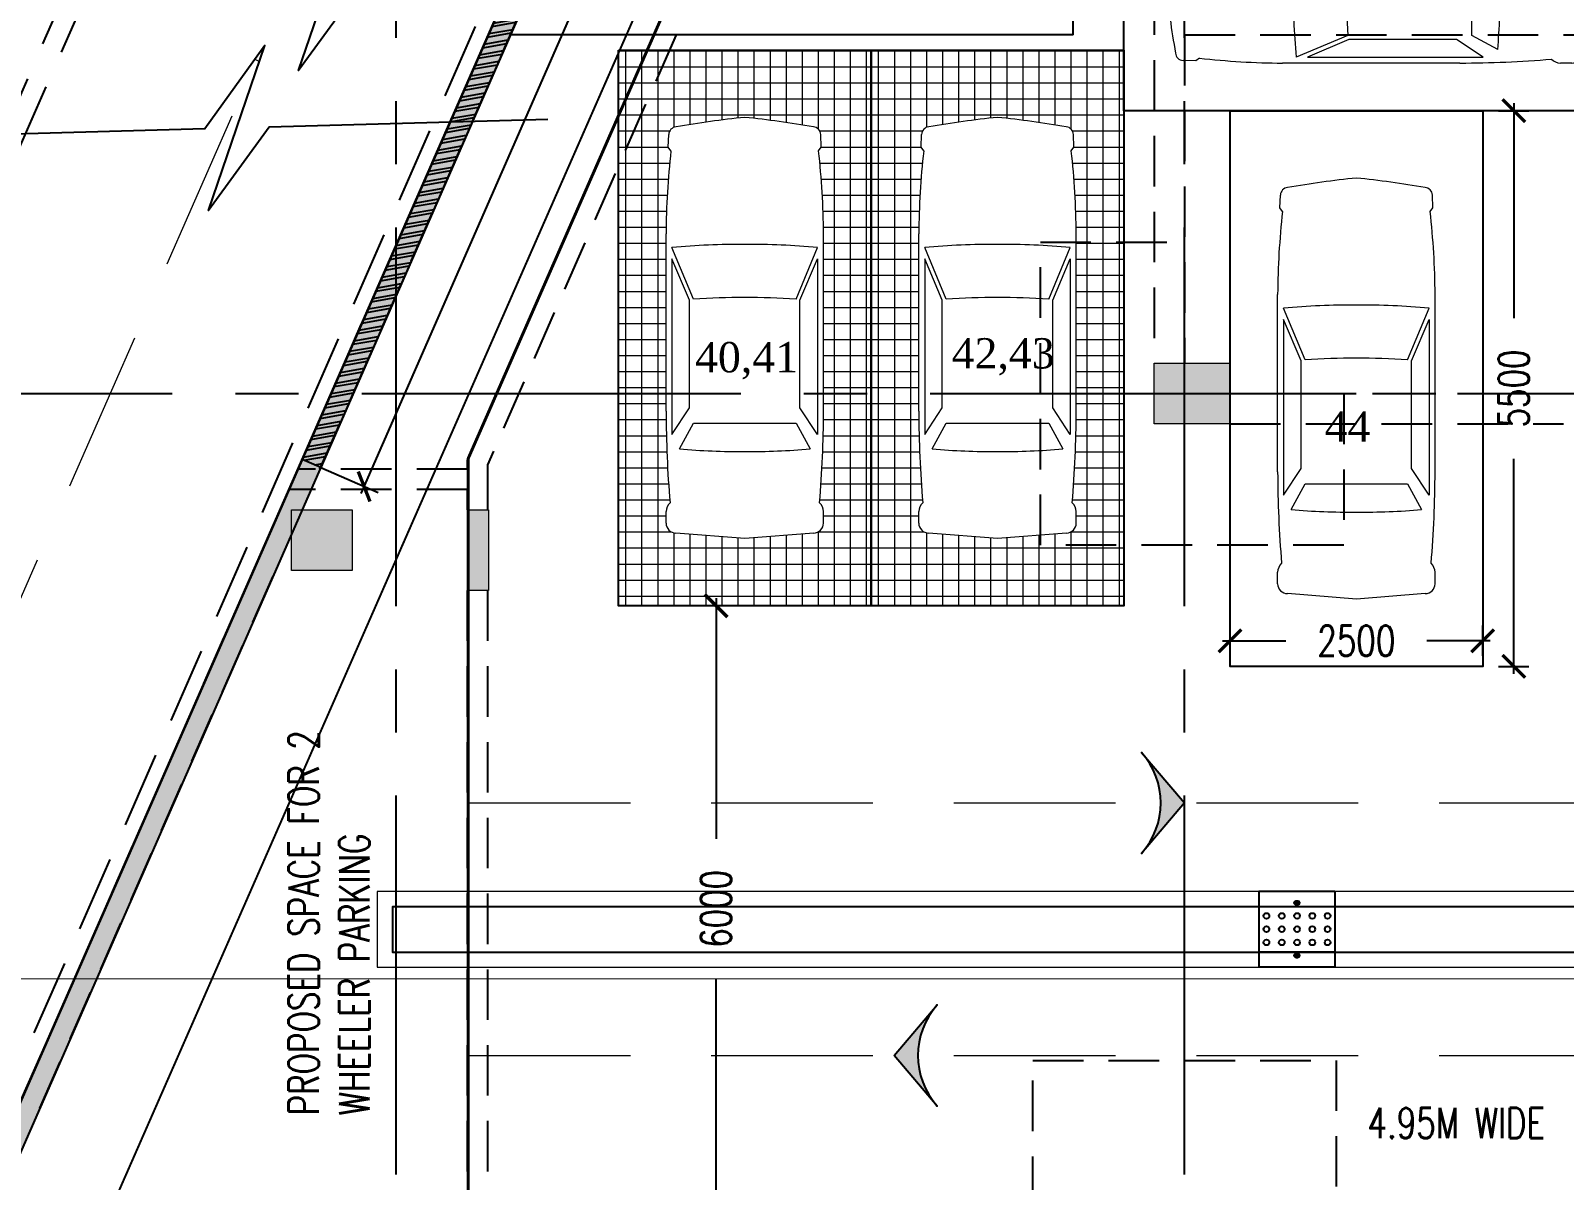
# Model space of a CAD drawing. Header units: millimetres. Extents: x -2076597 to 16308595, y -4402071 to 17875273.
# Drawn here: x -2061662 to -2046491, y -4033770 to -4022390 of the extents above; entities that cross this region are included whole.
import ezdxf
from ezdxf.lldxf.tags import DXFTag

# ---------------------------------------------------------------- set-up
doc = ezdxf.new("R2010")
doc.units = ezdxf.units.MM
for name, pattern in [('CENTER2', [1.125, 0.75, -0.125, 0.125, -0.125]), ('DASHDOT', [1, 0.5, -0.25, 0, -0.25]), ('DASHED2', [0.375, 0.25, -0.125]), ('Demolished', [4.799999999999998, 3.199999999999999, -1.599999999999999])]:
    doc.linetypes.add(name, pattern=pattern)
for name, color, linetype, lineweight in [('A- LIGHT LINE', 8, 'Continuous', 9), ('A- REF LINES', 5, 'Continuous', 9), ('A-BOUNDARY LINES', 4, 'Continuous', 25), ('A-COL HATCH', 252, 'Continuous', 9), ('A-DETL-DEMO', 6, 'Demolished', 9), ('A-DETL-GENF', 92, 'Continuous', 9), ('A-ELEV FINEWALL', 6, 'Continuous', 9), ('A-FOR AREAS', 21, 'Continuous', 25), ('G-IMPT', 8, 'Continuous', 9), ('S-COL HATCH', 251, 'Continuous', 9), ('S-COLS', 7, 'Continuous', 9), ('TA 01 COMMENTS', 250, 'Continuous', 9)]:
    doc.layers.add(name, color=color, linetype=linetype, lineweight=lineweight)
for name, color, linetype in [('A- RETAINING WALL HATCH', 252, 'Continuous'), ('A- STAIRSCASE', 1, 'Continuous'), ('A-CAR', 251, 'Continuous'), ('A-CAR NOS', 8, 'Continuous'), ('A-DIMS', 4, 'Continuous'), ('A-HIDDEN', 8, 'DASHED2'), ('A-PARAPET WALL', 4, 'Continuous'), ('a-ref', 5, 'Continuous'), ('A-RETAINING WALL', 7, 'Continuous'), ('A-SETBACK', 3, 'Continuous'), ('A-SLAB SINING', 252, 'Continuous'), ('A-TXTROOM', 3, 'Continuous'), ('A-WALL', 2, 'Continuous'), ('PL-DRAIN', 201, 'Continuous'), ('PL-SWD', 134, 'Continuous'), ('S-BEAM', 4, 'DASHED2'), ('S-GRID', 252, 'CENTER2'), ('TABULAR', 7, 'Continuous')]:
    doc.layers.add(name, color=color, linetype=linetype)
doc.styles.add('ROMANS', font='romans.shx', dxfattribs={"width": 0.75})
doc.styles.add('TNR 300', font='times.ttf', dxfattribs={"height": 600})
tags = doc.linetypes.add('DASHEDX2', pattern=[1.5, 1, -0.5]).pattern_tags.tags
tags[6:7] = [DXFTag(74, 4), DXFTag(75, 0), DXFTag(340, '0'), DXFTag(46, 1.0), DXFTag(50, 0.0), DXFTag(44, 0.0), DXFTag(45, 0.0)]
tags[4:5] = [DXFTag(74, 4), DXFTag(75, 0), DXFTag(340, '0'), DXFTag(46, 1.0), DXFTag(50, 0.0), DXFTag(44, 0.0), DXFTag(45, 0.0)]
tags = doc.linetypes.add('Sheet-A1-BLOCK-12$0$DASHDOT2', pattern=[0.5, 0.25, -0.125, 0, -0.125]).pattern_tags.tags
tags[10:11] = [DXFTag(74, 4), DXFTag(75, 0), DXFTag(340, '0'), DXFTag(46, 1.0), DXFTag(50, 0.0), DXFTag(44, 0.0), DXFTag(45, 0.0)]
tags[8:9] = [DXFTag(74, 4), DXFTag(75, 0), DXFTag(340, '0'), DXFTag(46, 1.0), DXFTag(50, 0.0), DXFTag(44, 0.0), DXFTag(45, 0.0)]
tags[6:7] = [DXFTag(74, 4), DXFTag(75, 0), DXFTag(340, '0'), DXFTag(46, 1.0), DXFTag(50, 0.0), DXFTag(44, 0.0), DXFTag(45, 0.0)]
tags[4:5] = [DXFTag(74, 4), DXFTag(75, 0), DXFTag(340, '0'), DXFTag(46, 1.0), DXFTag(50, 0.0), DXFTag(44, 0.0), DXFTag(45, 0.0)]
doc.dimstyles.new('DIMM-100', dxfattribs={"dimscale": 150, "dimtxt": 2, "dimasz": 1.5, "dimexe": 1, "dimexo": 0, "dimgap": 2, "dimtad": 0, "dimtoh": 1, "dimdec": 0, "dimzin": 0, "dimdsep": 46, "dimtxsty": 'ROMANS', "dimblk": 'ARCHTICK', "dimcen": 1.5, "dimdle": 0.5, "dimclrd": 8, "dimclre": 8, "dimclrt": 256, "dimazin": 0, "dimtfac": 1, "dimtdec": 0, "dimtix": 1, "dimtofl": 0, "dimtmove": 2, "dimatfit": 3, "dimldrblk": 'DOT', "dimfxl": 0, "dimtolj": 1, "dimtzin": 0, "dimarcsym": 0})

# ---------------------------------------------------------------- blocks, each defined once
blk = doc.blocks.new('CAR_0001 - CAR_dwg_AV-LSP01-273113--1_ BASEMENT')
at = {"layer": 'G-IMPT'}
for p, q in [((-2319.284312709133, 915.0835544149447), (-2182.294227846898, 915.0835544149447)), ((-989.9370428863476, 915.0835544149447), (1117.375780389484, 915.0835544149447)), ((340.485864181188, 588.9997664747061), (955.2034007859185, 845.0002597468555)), ((340.485864181188, -627.7205154608235), (955.2034007859185, -883.7210087329731)), ((-2319.284312709133, -953.8043034010623), (-2182.294227846898, -953.8043034010623)), ((-989.9370428863476, -953.8043034010623), (1117.375780389484, -953.8043034010623))]:
    blk.add_line(p, q, dxfattribs=at)
at = {"layer": 'G-IMPT', "flags": 128}
for points in [[(-2436.08980382263, -836.9988122875511), (-2500, -19.36037449305877), (-2436.08980382263, 798.2780633014336)], [(-1437.742970460837, 755.7738574418181), (-1131.314319007841, 588.9997664747061), (-1131.314319007841, -19.36037449305877), (-1131.314319007841, -627.7205154608235), (-1437.742970460837, -794.4946064279357)], [(2102.994504460381, 856.7194261038968), (2146.676368048502, 888.5674644889368), (2297.31747016235, 882.5699555913742)], [(2102.994504460381, -895.4401750900142), (2146.676368048502, -927.2882134750544), (2297.31747016235, -921.2907045774921)]]:
    blk.add_lwpolyline(points, dxfattribs=at)
for points in [[(331.0659115675663, 635.721962920099), (819.6667911846889, 845.0002597468555), (-1266.485836406209, 845.0002597468555), (-949.2923699348323, 635.721962920099)], [(331.0659115675663, -674.4427119062167), (819.6667911846889, -883.7210087329731), (-1266.485836406209, -883.7210087329731), (-949.2923699348323, -674.4427119062167)]]:
    blk.add_lwpolyline(points, close=True, dxfattribs=at)
at = {"layer": 'G-IMPT'}
for centre, radius, start, end in [((-2319.284312709125, 798.2780633014407), 116.8054911135038, 90.00000000000344, 180.0000000000037), ((-2189.88786352784, 753.104665379971), 162.1567876959187, 45.32426780027072, 87.31591592005299), ((-958.4445972311439, -12475.21201406361), 13390.3326017448, 90.1347528802832, 94.78693670908264), ((1062.512184162296, -8362.874049643056), 9278.119815829532, 83.56109698470486, 89.66119527506454), ((7798.235490749084, -7.679825381735668), 9267.478603252908, 175.2746260707453, 180.0722145010861), ((-8158.450836176025, 23.22488701966301), 9150.628848014509, 359.7333555319367, 5.152408784260542), ((2294.315674829446, 789.1737897840547), 93.44439289079384, 4.513616903772791, 88.1591212416412), ((-8484.230055599506, -1118.634626612095), 11039.09931994941, 5.714989400591211, 9.99073826165157), ((-6963.374666575693, 55.61003916283764), 7323.310948877563, 359.4134397197058, 4.176808201109131), ((7798.235490749084, -31.04092360438187), 9267.478603252908, 179.9277854989135, 184.7253739292542), ((-6963.374666575693, -94.3307881489552), 7323.310948877563, 355.8231917988905, 0.5865602802938162), ((-8158.450836176025, -61.94563600578056), 9150.628848014509, 354.8475912157391, 0.2666444680629513), ((-8484.230055599506, 1079.913877625977), 11039.09931994941, 350.0092617383482, 354.2850105994083), ((-2319.284312709125, -836.9988122875584), 116.8054911135042, 179.9999999999963, 269.9999999999961), ((-2189.88786352784, -791.8254143660886), 162.1567876959187, 272.6840840799466, 314.6757321997289), ((-958.4445972311439, 12436.4912650775), 13390.3326017448, 265.2130632909171, 269.8652471197164), ((1062.512184162296, 8324.153300656939), 9278.119815829532, 270.3388047249351, 276.4389030152948), ((2294.315674829446, -827.8945387701724), 93.4443928907934, 271.8408787583584, 355.4863830962269)]:
    blk.add_arc(centre, radius, start, end, dxfattribs=at)
blk = doc.blocks.new('5.5X2.5 CAR')
at = {"layer": 'A-CAR'}
blk.add_line((563484.8838391968, -1042391.204109204), (563484.8838391968, -1037391.204109204), dxfattribs=at)
blk.add_lwpolyline([(560984.8838391958, -1042641.204109205), (563484.8838391957, -1042641.204109205), (563484.8838391968, -1037141.204109204), (560984.8838391965, -1037141.204109204)], close=True, dxfattribs=at)
at = {"layer": 'A-CAR', "extrusion": (0, 0, -1), "xscale": 0.8333333333333715, "yscale": 0.8333333333333715, "zscale": -0.8333333333333715, "rotation": 270}
blk.add_blockref('CAR_0001 - CAR_dwg_AV-LSP01-273113--1_ BASEMENT', (-562218.7501937858, -1039891.006558103), dxfattribs=at)
blk = doc.blocks.new('Family - ___-240295-0_ ground floor')
at = {"layer": 'A-SETBACK', "linetype": 'DASHDOT', "lineweight": -2, "ltscale": 2000, "const_width": 25}
blk.add_lwpolyline([(76479.83439626312, 233662.6982867941), (47865.55767177325, 236124.157571312), (29165.90349804331, 193452.3024638332), (70914.59060184611, 193452.3024638332)], close=True, dxfattribs=at)
blk = doc.blocks.new('_ArchTick')
at = {"color": 0, "linetype": 'ByBlock', "const_width": 0.15}
blk.add_lwpolyline([(-0.5, -0.5), (0.5, 0.5)], dxfattribs=at)
blk = doc.blocks.new('*D330')
at = {"layer": 'A-DIMS', "color": 8, "linetype": 'Continuous', "lineweight": -2, "transparency": 16777216}
for p, q in [((-2049797.861387588, -4028579.281205758), (-2049797.861387588, -4028279.281205758)), ((-2047297.861387588, -4028579.281205758), (-2047297.861387588, -4028279.281205758))]:
    blk.add_line(p, q, dxfattribs=at)
at = {"layer": 'A-DIMS', "color": 8, "lineweight": -2, "transparency": 16777216}
for p, q in [((-2049872.861387588, -4028429.281205758), (-2049244.289959017, -4028429.281205758)), ((-2047222.861387588, -4028429.281205758), (-2047851.432816159, -4028429.281205758))]:
    blk.add_line(p, q, dxfattribs=at)
at = {"layer": 'Defpoints', "color": 0, "transparency": 16777216}
for p in [(-2049797.861387588, -4028429.281205758), (-2049797.861387588, -4028682.099391486), (-2047297.861387588, -4028682.099391486)]:
    blk.add_point(p, dxfattribs=at)
at = {"layer": 'A-DIMS', "color": 8, "lineweight": -2, "transparency": 16777216, "xscale": 225, "yscale": 225, "zscale": 225, "rotation": 180}
blk.add_blockref('_ArchTick', (-2049797.861387588, -4028429.281205758), dxfattribs=at)
at = {"layer": 'A-DIMS', "color": 8, "lineweight": -2, "transparency": 16777216, "xscale": 225, "yscale": 225, "zscale": 225}
blk.add_blockref('_ArchTick', (-2047297.861387588, -4028429.281205758), dxfattribs=at)
at = {"layer": 'A-DIMS', "transparency": 16777216, "insert": (-2048547.861387588, -4028429.281205758), "char_height": 300, "attachment_point": 5, "style": 'ROMANS'}
blk.add_mtext('\\A1;2500', dxfattribs=at)
blk = doc.blocks.new('_Dot')
at = {"color": 0, "linetype": 'ByBlock', "lineweight": -2}
blk.add_line((-0.5, 0), (-1, 0), dxfattribs=at)
at = {"color": 0, "linetype": 'ByBlock', "const_width": 0.5}
blk.add_lwpolyline([(-0.25, 0, 1), (0.25, 0, 1)], format="xyb", close=True, dxfattribs=at)
blk = doc.blocks.new('*D331')
at = {"layer": 'A-DIMS', "color": 8, "lineweight": -2, "transparency": 16777216}
for p, q in [((-2046990.164892441, -4023107.099391485), (-2046990.164892441, -4025235.670820059)), ((-2046990.164892441, -4028757.09939149), (-2046990.164892441, -4026628.527962916))]:
    blk.add_line(p, q, dxfattribs=at)
at = {"layer": 'A-DIMS', "color": 8, "linetype": 'Continuous', "lineweight": -2, "transparency": 16777216}
for p, q in [((-2047140.164892441, -4023182.099391485), (-2046840.164892441, -4023182.099391485)), ((-2047140.164892441, -4028682.09939149), (-2046840.164892441, -4028682.09939149))]:
    blk.add_line(p, q, dxfattribs=at)
at = {"layer": 'Defpoints', "color": 0, "transparency": 16777216}
for p in [(-2047297.861387589, -4023182.099391485), (-2046990.164892441, -4023182.099391485), (-2047447.861387588, -4028682.09939149)]:
    blk.add_point(p, dxfattribs=at)
at = {"layer": 'A-DIMS', "color": 8, "lineweight": -2, "transparency": 16777216, "xscale": 225, "yscale": 225, "zscale": 225}
for p, rotation in [((-2046990.164892441, -4023182.099391485), 90), ((-2046990.164892441, -4028682.09939149), 270)]:
    blk.add_blockref('_ArchTick', p, dxfattribs=dict(at, rotation=rotation))
at = {"layer": 'A-DIMS', "transparency": 16777216, "insert": (-2046990.16489244, -4025932.099391488), "char_height": 300, "attachment_point": 5, "rotation": 90, "style": 'ROMANS'}
blk.add_mtext('\\A1;5500', dxfattribs=at)
blk = doc.blocks.new('arrow')
at = {"layer": 'A-DETL-GENF'}
h = blk.add_hatch(dxfattribs=at)
h.set_pattern_fill('ANGLE', color=252)
h.set_pattern_definition([(0, (0, 0), (0, 6.985), [5.08, -1.905]), (90, (0, 0), (-6.985, 4e-16), [5.08, -1.905])])
edge = h.paths.add_edge_path()
edge.add_arc((554170.0854300878, -996163.893556682), 1499.999999933728, 269.99999999943077, 311.8103148985677, ccw=False)
edge.add_line((554170.0854300729, -997663.8935566156), (554170.0854300745, -998133.9572267468))
edge.add_line((554170.0854300745, -998133.9572267468), (555170.085430098, -997281.9275453341))
edge = h.paths.add_edge_path()
edge.add_arc((554170.0854300571, -996163.8935566836), 1499.999999932013, 228.1896851015746, 270.00000000060476, ccw=False)
edge.add_line((553170.0854300507, -997281.9275453369), (554170.0854300745, -998133.9572267468))
edge.add_line((554170.0854300745, -998133.9572267468), (554170.0854300729, -997663.8935566156))
at = {"layer": 'A-FOR AREAS'}
blk.add_lwpolyline([(554170.0854300745, -998133.9572267468), (553170.0854300745, -997281.9275453669, 0.3819660112500812), (555170.0854300745, -997281.927545364)], format="xyb", close=True, dxfattribs=at)
blk = doc.blocks.new('CAR_0001 - CAR_0001-530957--1_ BASEMENT')
at = {"layer": 'A-CAR'}
blk.add_line((1250, -4.656613e-10), (1250, -5000.000000000698), dxfattribs=at)
blk.add_lwpolyline([(-1250.000000000931, -4.656613e-10), (1249.999999999068, -4.656613e-10), (1250, -5000.000000000698), (-1250, -5000.000000000698)], close=True, dxfattribs=at)
at = {"layer": 'A-CAR', "xscale": 0.8333333333333715, "yscale": 0.8333333333333715, "zscale": 0.8333333333333715, "rotation": 90}
blk.add_blockref('CAR_0001 - CAR_dwg_AV-LSP01-273113--1_ BASEMENT', (-16.13364541088231, -2500.197551102378), dxfattribs=at)
blk = doc.blocks.new('*D339')
at = {"layer": 'A-DIMS', "color": 8, "lineweight": -2, "transparency": 16777216}
for p, q in [((-2054732.348114615, -4028081.896074614), (-2055032.348114615, -4028081.896074614)), ((-2054882.348114615, -4028006.896074614), (-2054882.348114615, -4030390.926304474)), ((-2054882.348114615, -4034157.099391475), (-2054882.348114615, -4031773.069161616)), ((-2054732.348114615, -4034082.099391475), (-2055032.348114615, -4034082.099391475))]:
    blk.add_line(p, q, dxfattribs=at)
at = {"layer": 'Defpoints', "color": 0, "transparency": 16777216}
for p in [(-2054597.861387591, -4028081.896074614), (-2054882.348114615, -4034082.099391475), (-2054597.861387591, -4034082.099391475)]:
    blk.add_point(p, dxfattribs=at)
at = {"layer": 'A-DIMS', "color": 8, "lineweight": -2, "transparency": 16777216, "xscale": 225, "yscale": 225, "zscale": 225}
for p, rotation in [((-2054882.348114615, -4028081.896074614), 90), ((-2054882.348114615, -4034082.099391475), 270)]:
    blk.add_blockref('_ArchTick', p, dxfattribs=dict(at, rotation=rotation))
at = {"layer": 'A-DIMS', "transparency": 16777216, "insert": (-2054882.348114614, -4031081.997733045), "char_height": 300, "attachment_point": 5, "rotation": 90, "style": 'ROMANS'}
blk.add_mtext('\\A1;6000', dxfattribs=at)
blk = doc.blocks.new('*D341')
at = {"layer": 'A-DIMS', "color": 8, "lineweight": -2, "transparency": 16777216}
for p, q in [((-2053035.439612174, -4014743.538354015), (-2055398.518220099, -4020135.988237211)), ((-2053494.563579073, -4014624.226438559), (-2052928.155266207, -4014872.437807506)), ((-2058393.757984283, -4026971.004331199), (-2056030.679376359, -4021578.554448002)), ((-2058792.676126776, -4026714.305157572), (-2058226.26781391, -4026962.516526518))]:
    blk.add_line(p, q, dxfattribs=at)
at = {"layer": 'Defpoints', "color": 0, "transparency": 16777216}
for p in [(-2053494.563579073, -4014624.226438559), (-2053065.542524377, -4014812.231983101), (-2058792.676126776, -4026714.305157572)]:
    blk.add_point(p, dxfattribs=at)
at = {"layer": 'A-DIMS', "color": 8, "lineweight": -2, "transparency": 16777216, "xscale": 225, "yscale": 225, "zscale": 225}
for p, rotation in [((-2053065.542524377, -4014812.231983101), 66.33601294107102), ((-2058363.65507208, -4026902.310702113), 246.336012941071)]:
    blk.add_blockref('_ArchTick', p, dxfattribs=dict(at, rotation=rotation))
at = {"layer": 'A-DIMS', "transparency": 16777216, "insert": (-2055714.598798229, -4020857.271342606), "char_height": 300, "attachment_point": 5, "rotation": 66.33601294107102, "style": 'ROMANS'}
blk.add_mtext('\\A1;13200', dxfattribs=at)
blk = doc.blocks.new('BASEMENT COLUMNS')
at = {"layer": 'A-COL HATCH'}
blk.add_hatch(color=256, dxfattribs=at).paths.add_polyline_path([(-3702188.719063909, -18283214.02348894), (-3702788.719063909, -18283214.02348894), (-3702788.719063909, -18282614.02348894), (-3702188.719063909, -18282614.02348894)])
at = {"layer": 'S-COL HATCH'}
for points in [[(-3693503.5, -18281764.22680581), (-3694253.5, -18281764.22680581), (-3694253.5, -18281164.22680581), (-3693503.5, -18281164.22680581)], [(-3702188.719063909, -18283214.02348894), (-3702788.719063909, -18283214.02348894), (-3702788.719063909, -18282614.02348894), (-3702188.719063909, -18282614.02348894)], [(-3700838.71906391, -18283414.02348894), (-3701038.71906391, -18283414.02348894), (-3701038.71906391, -18282614.02348894), (-3700838.71906391, -18282614.02348894)]]:
    blk.add_hatch(color=256, dxfattribs=at).paths.add_polyline_path(points)
at = {"layer": 'S-COLS'}
for points in [[(-3693503.5, -18281764.22680581), (-3694253.5, -18281764.22680581), (-3694253.5, -18281164.22680581), (-3693503.5, -18281164.22680581)], [(-3702188.719063909, -18283214.02348894), (-3702788.719063909, -18283214.02348894), (-3702788.719063909, -18282614.02348894), (-3702188.719063909, -18282614.02348894)], [(-3702188.719063909, -18283214.02348894), (-3702788.719063909, -18283214.02348894), (-3702788.719063909, -18282614.02348894), (-3702188.719063909, -18282614.02348894)], [(-3700838.71906391, -18283414.02348894), (-3701038.71906391, -18283414.02348894), (-3701038.71906391, -18282614.02348894), (-3700838.71906391, -18282614.02348894)]]:
    blk.add_lwpolyline(points, close=True, dxfattribs=at)
at = {"layer": 'S-GRID', "ltscale": 5000}
for p, q in [((-3701753.71906391, -18306068.84583524), (-3701753.71906391, -18245235.47028401)), ((-3693953.5, -18306068.84583524), (-3693953.5, -18245240.31340923)), ((-3718968.223327938, -18281464.22680581), (-3653688.985676717, -18281464.22680581))]:
    blk.add_line(p, q, dxfattribs=at)
blk = doc.blocks.new('SEC LINES')
at = {"layer": 'A-ELEV FINEWALL', "color": 7, "linetype": 'Sheet-A1-BLOCK-12$0$DASHDOT2', "ltscale": 4000, "const_width": 10}
blk.add_lwpolyline([(-3817612.91733184, -18368004.74230636), (-3871756.568965665, -18368004.74230636)], dxfattribs=at)
blk = doc.blocks.new('RRRRR')
at = {"layer": 'PL-DRAIN', "color": 20, "ltscale": 0.2}
for p, q in [((-0.8160317260653756, 0.764259322594242), (-1.101026500709622, -0.1942697476065121)), ((0.1424973873290583, 0.4792645351013363), (-0.8160317260653756, 0.7642593225941994)), ((0.08549843238802168, 0.2875587210631494), (-0.8730306809834474, 0.5725535085492481)), ((-0.4012903595814805, 0.4842116730198853), (-0.3578949314583042, 0.4713493198404848)), ((0.1424973873290583, 0.4792645351013505), (-0.1424973873290583, -0.4792645351013363)), ((-0.1424973873290583, -0.4792645351013647), (-1.101026500709622, -0.1942697476065121)), ((-0.08549843242121824, -0.2875587210521786), (-1.044091804963045, -0.00254482769426545)), ((-0.599482065450502, -0.1823707643673202), (-0.556086637305043, -0.195233117553343))]:
    blk.add_line(p, q, dxfattribs=at)
at = {"layer": 'PL-DRAIN', "color": 7}
for centre, major_axis, ratio, start_param, end_param in [((-0.8136035804220683, 0.4282151596075892), (0.03594378642122779, -0.01069085330464626), 0.99999995494988, 9.872977297642471e-05, 6.283284036952563), ((-0.6201496830319684, 0.3706964555799459), (0.03594366993615338, -0.01069124493205393), 0.9999999549468124, 0.0001096253435020067, 6.283294932523088), ((-0.8634776659953332, 0.2604725723274157), (0.03594378642122779, -0.01069085330464626), 0.99999995494988, 9.872977297642471e-05, 6.283284036952563), ((-0.6700237686070523, 0.202953868294216), (0.03594559550908809, -0.01068476907440355), 0.9999999549449251, -7.053668443113281e-05, 6.283114770495155), ((-0.4266957856323188, 0.3131777515434209), (0.03594559550908809, -0.01068476907440355), 0.9999999549449251, -7.053668443113281e-05, 6.283114770495155), ((-0.2332418882419915, 0.2556590475157918), (0.03594537944282877, -0.01068549593387475), 0.999999954959084, -5.031551749268282e-05, 6.283134991662093), ((-0.03978799086303297, 0.1981403434914739), (0.03594425929443349, -0.01068926332430468), 0.9999999549621518, 5.449487416631094e-05, 6.283239802053752), ((-0.9133517515576841, 0.09272998504394536), (0.03594559550908809, -0.01068476907440355), 0.9999999549449251, -7.053668443113281e-05, 6.283114770495155), ((-0.7198978541914585, 0.03521128101736792), (0.03594537944282877, -0.01068549593387475), 0.999999954959084, -5.031551749268282e-05, 6.283134991662093), ((-0.5264439567695263, -0.02230742302579358), (0.03594425929443349, -0.01068926332430468), 0.9999999549621518, 5.449487416631094e-05, 6.283239802053752), ((-0.4765698712055837, 0.1454351642632616), (0.03594537944282877, -0.01068549593387475), 0.999999954959084, -5.031551749268282e-05, 6.283134991662093), ((-0.2831159738377664, 0.08791646024226907), (0.03594425929443349, -0.01068926332430468), 0.9999999549621518, 5.449487416631094e-05, 6.283239802053752), ((-0.08966207642697555, 0.03039775620241869), (0.0359449065183753, -0.0106870866966431), 0.9999999549468133, -6.060229884363721e-06, 6.283179246949702), ((-0.3329900593682851, -0.07982612705674796), (0.0359449065183753, -0.0106870866966431), 0.9999999549468133, -6.060229884363721e-06, 6.283179246949702), ((-0.1395361619893265, -0.1373448310810659), (0.0359449065183753, -0.0106870866966431), 0.9999999549468133, -6.060229884363721e-06, 6.283179246949702)]:
    blk.add_ellipse(centre, major_axis=major_axis, ratio=ratio, start_param=start_param, end_param=end_param, dxfattribs=at)
at = {"layer": 'PL-DRAIN', "color": 20, "ltscale": 0.2}
for centre, major_axis, ratio, start_param, end_param in [((-0.40314668568044, 0.484761885863378), (0.01411879123598149, -0.004207972972740022), 0.9999999550251145, 3.14310117987009, 3.745301877787098), ((-0.40314668568044, 0.484761885863378), (0.01412368743235069, -0.004191509963728635), 0.9999999549749489, 2.539734648856828, 3.141935346821793), ((-0.3896133958912742, 0.4891574983754907), (0.02776509566620106, -0.008239142528487951), 0.9999999549471948, 3.744111198720273, 4.170374605443167), ((-0.3941945038554877, 0.4737016063699713), (0.02773986813915773, -0.008323684423163082), 0.9999999549746591, 2.116492675965068, 2.542756082777714), ((-0.3785267778430352, 0.4992869668567437), (0.04216578462469745, -0.01249819491552579), 0.9999999550321615, 4.170063442399766, 4.467787039189237), ((-0.4012903595814805, 0.4842116730198853), (0.002255972089368116, -0.0006738245982360891), 0.9999999548984883, 0.001248786483525333, 6.284434093663112), ((-0.3904183395145537, 0.4591668268989082), (0.04214465320863828, -0.01256926707022239), 0.9999999550261878, 1.817097599236978, 2.11482119606993), ((-0.3678521508875292, 0.5173909614818228), (0.06229913572768474, -0.01852752820137589), 0.9999999549392884, 4.468696979734855, 4.713305605027403), ((-0.3913331401504365, 0.4381700313841321), (0.06229650596504733, -0.01853636848373285), 0.9999999550491954, 1.571854855008499, 1.8164634803357), ((-0.3678521508893482, 0.517390961476238), (0.06230445756827831, -0.01850962399213142), 0.9999999548998374, -1.570167080877607, -1.325558455579171), ((-0.3913331401486175, 0.438170031389717), (0.06229941484060995, -0.01852658963089624), 0.9999999549157034, 1.327089260592812, 1.571697885902124), ((-0.3687669515122707, 0.4963941659637214), (0.0421509454538979, -0.01254814992280064), 0.9999999549892692, -1.324996080446512, -1.027272483658393), ((-0.3578949314583042, 0.4713493198404848), (0.002255972089368116, -0.0006738245982360891), 0.9999999548984883, 0.001248786483525333, 6.284434093663112), ((-0.3806585131837892, 0.456274026005886), (0.04215511051974725, -0.01253415039528438), 0.9999999549558257, 1.029323613698006, 1.327047210488467), ((-0.3649907871954383, 0.48185938649371), (0.02776598026339133, -0.00823616093800698), 0.9999999549554031, -1.028253642134124, -0.6019902354381418), ((-0.3695718951578328, 0.4664034944937754), (0.02775654165446917, -0.008267914023992575), 0.9999999549417578, 0.603554951657411, 1.029818358383467), ((-0.356038605370486, 0.4707991070003175), (0.01412307686570468, -0.004193566776343551), 0.9999999549596021, -0.6017123730049039, 0.0004883249636256082), ((-0.356038605370486, 0.4707991070003175), (0.01411787079182312, -0.004211060054401685), 0.9999999550616545, 0.001727183993677883, 0.6039278819193736), ((-0.6013383915494614, -0.1818205515238276), (0.01411843168971834, -0.004209179152796026), 0.9999999550312402, 3.143186611770225, 3.745387309678619), ((-0.6013383915494614, -0.1818205515238276), (0.01412368743235069, -0.004191509963728635), 0.9999999549749489, 2.539734648856828, 3.141935346821793), ((-0.5878051017509733, -0.1774249390206109), (0.02775033116965164, -0.0082887349498703), 0.9999999549281399, 3.745897815932373, 4.172161222586805), ((-0.5923862097356505, -0.192880831013909), (0.02776524369835199, -0.00823864366138445), 0.9999999549490052, 2.113428428659879, 2.53969183535262), ((-0.5767184836900014, -0.1672954705370842), (0.04216009587914214, -0.01251737132077439), 0.999999954992426, 4.170518258999394, 4.468241855773401), ((-0.599482065450502, -0.1823707643673202), (0.002257465574741606, -0.0006688040341177745), 0.9999999548684757, -0.000975931191873558, 6.282209375987713), ((-0.58861004536152, -0.2074156104949196), (0.04216932862508691, -0.01248623213273433), 0.9999999548497215, 1.815127939878143, 2.11285153663767), ((-0.5895248460178664, -0.2284124059974886), (0.06230155648767226, -0.01851938639043013), 0.9999999549242304, 1.571582264972306, 1.816190890267795), ((-0.5895248460178664, -0.2284124059974886), (0.06229722189130922, -0.01853396227399916), 0.9999999549018287, 1.327207604783751, 1.571816230089565), ((-0.556086637305043, -0.195233117553343), (0.002257465574741606, -0.0006688040341177745), 0.9999999548684757, -0.000975931191873558, 6.282209375987713), ((-0.5788502190528106, -0.2103084113813196), (0.04215758680242812, -0.01252581909464054), 0.9999999549689834, 1.029125985090905, 1.326849581898331), ((-0.5677636010045717, -0.2001789429000667), (0.02776825326694181, -0.008228494232169226), 0.9999999549664655, 0.6021350531737388, 1.028398459938934), ((-0.5542303112156333, -0.1957833303879539), (0.01412567908621701, -0.004184793043387814), 0.9999999551259351, -0.6023335494945758, -0.0001328516275247438), ((-0.5542303112172249, -0.1957833303935246), (0.01412614017613911, -0.00418323633099129), 0.9999999548003525, -0.000243054269354781, 0.6019576438274958), ((-0.5660438567456367, -0.1491914759087081), (0.06229915375739247, -0.01852746757611038), 0.9999999549404279, 4.468696006588712, 4.713304631881094), ((-0.5660438567472283, -0.1491914759142787), (0.062304551568535, -0.01850930758008124), 0.9999999548969611, -1.570172159342638, -1.325563534044467), ((-0.5669586573831111, -0.1701882714290548), (0.04215089778977808, -0.01254831002972878), 0.999999954995859, -1.324992282039732, -1.027268685250306), ((-0.5631824930405855, -0.1847230508945472), (0.02775467632660678, -0.00827417361020412), 0.9999999549274887, -1.02688432600086, -0.6006209192476377)]:
    blk.add_ellipse(centre, major_axis=major_axis, ratio=ratio, start_param=start_param, end_param=end_param, dxfattribs=at)
blk = doc.blocks.new('plumbing lines')
at = {"layer": 'PL-DRAIN', "lineweight": -2, "ltscale": 0.25}
blk.add_lwpolyline([(-3732870.013955659, -18286393.26827097), (-3753455.504213626, -18286393.26827097), (-3753455.504213626, -18287143.26827097), (-3724770.013894433, -18287143.26827097)], dxfattribs=at)
at = {"layer": 'PL-SWD'}
blk.add_lwpolyline([(-3732720.013955659, -18286543.26827097), (-3753305.504213626, -18286543.26827097), (-3753305.504213626, -18286993.26827097), (-3724620.013894433, -18286993.26827097)], dxfattribs=at)
at = {"layer": 'PL-DRAIN', "linetype": 'Continuous', "xscale": 750.0000000000097, "yscale": 750.0000000000097, "zscale": 750.0000000000097, "rotation": 16.55853624291834}
blk.add_blockref('RRRRR', (-3743983.310351074, -18286768.26827097), dxfattribs=at)
blk = doc.blocks.new('beams')
at = {"layer": 'S-BEAM', "color": 8, "linetype": 'DASHED2', "ltscale": 2000}
for p, q in [((-3750612.800623638, -18285227.11865934), (-3754321.557264446, -18293690.35143012)), ((-3747526.31346081, -18285227.11866626), (-3747526.313462174, -18292727.11866626)), ((-3756172.120564402, -18294176.91534939), (-3752435.893669451, -18285650.99656483)), ((-3755778.506815201, -18293776.99534404), (-3752252.710656066, -18285731.27099846)), ((-3752256.334051248, -18289475.88618068), (-3754121.557264446, -18293732.25017316)), ((-3747226.313461584, -18289476.90119383), (-3747226.313462174, -18292727.1186663)), ((-3747226.313461584, -18289476.90119383), (-3741125.577132816, -18289478.13226783)), ((-3746776.313462177, -18293027.11866629), (-3743476.043450196, -18293027.11866625)), ((-3746776.313462174, -18293327.11866629), (-3743476.043450194, -18293327.11866625)), ((-3754321.557264446, -18293690.35143012), (-3754321.557264446, -18293776.99534404)), ((-3754321.557264446, -18293776.99534404), (-3755997.323736799, -18293776.99534404)), ((-3754121.557264446, -18293732.25017316), (-3754121.557264446, -18294176.91534939)), ((-3756172.120564402, -18294176.91534939), (-3756084.51164857, -18293976.99534404)), ((-3754321.557264446, -18293976.99534404), (-3756084.967707874, -18293976.99534404)), ((-3754321.557264446, -18293976.99534404), (-3754321.557264446, -18294176.91534939)), ((-3758732.831412884, -18300019.31328555), (-3756435.508548563, -18294776.91534939)), ((-3758549.64840199, -18300099.58771809), (-3756217.147686376, -18294776.91534939)), ((-3754321.557264446, -18294976.11532212), (-3754321.541874141, -18302177.20119763)), ((-3754121.557264446, -18294976.11489467), (-3754121.541874141, -18302177.20119763)), ((-3748726.313462175, -18299627.11866626), (-3745726.313462175, -18299627.11866626)), ((-3748726.313462175, -18304827.19554105), (-3748726.313462175, -18299627.11866626)), ((-3745726.313462175, -18299627.11866626), (-3745726.313462175, -18304827.19554105))]:
    blk.add_line(p, q, dxfattribs=at)
blk.add_lwpolyline([(-3745651.313462174, -18293027.11866628), (-3745651.313462174, -18294527.11866626), (-3748651.313462174, -18294527.11866626), (-3748651.313462174, -18291527.11866626), (-3747226.313461957, -18291527.11866626)], dxfattribs=at)

msp = doc.modelspace()

# ---------------------------------------------------------------- hatches: boundary and pattern name
at = {"layer": 'A- RETAINING WALL HATCH'}
h = msp.add_hatch(color=256, dxfattribs=at)
h.dxf.hatch_style = 1
h.paths.add_polyline_path([(-2053144.898594685, -4013328.014437972), (-2063295.826939479, -4036492.022636136), (-2063112.643880397, -4036572.296958718), (-2052961.71558382, -4013408.28887058)])
at = {"layer": 'A-DETL-GENF'}
h = msp.add_hatch(dxfattribs=at)
h.set_pattern_fill('ANSI37', color=252, scale=50, angle=-45.00000000000001)
h.set_pattern_definition([(360, (16228416.36541808, -7870530.409969147), (4.34e-14, 158.75), []), (90, (16228416.36541808, -7870530.409969147), (-158.75, 4.34e-14), [])])
h.paths.add_polyline_path([(-2053347.861387591, -4028081.896074615), (-2053347.861387591, -4026281.896074615), (-2053820.150311678, -4026281.896074615, -0.0175033882152056), (-2053858.04947137, -4027061.990681875, -0.1853013514306529), (-2053819.158113501, -4027150.672148917), (-2053819.158113501, -4027264.830552965, -0.4142135623730951), (-2053916.496022763, -4027362.168462235), (-2054597.86138759, -4027415.426959045), (-2055279.226752421, -4027362.168462235, -0.4142135623730959), (-2055376.564661681, -4027264.830552965), (-2055376.564661681, -4027150.672148917, -0.1853013514307271), (-2055337.673303811, -4027061.990681875, -0.0175033882152047), (-2055375.572463504, -4026281.896074615), (-2055847.861387595, -4026281.896074615), (-2055847.861387595, -4028081.896074615)])
h.paths.add_polyline_path([(-2055375.572463504, -4026281.896074615, -0.0027973875552263), (-2055376.564661681, -4026157.041161418), (-2055376.564661681, -4024400.947142038, -0.0266229872687005), (-2055327.927888091, -4023579.598205328), (-2055354.467920075, -4023543.196652338), (-2055349.469995997, -4023417.662400596, -0.3820903872793533), (-2055277.767942718, -4023342.535071727, -0.0186586387539634), (-2054597.86138759, -4023248.760292388, -0.0186586387539456), (-2053917.954832463, -4023342.535071727, -0.3777060155209602), (-2053846.300254717, -4023416.469944507), (-2053841.254855107, -4023543.196652338), (-2053867.794887095, -4023579.598205328, -0.0266229872687), (-2053819.158113501, -4024400.947142038), (-2053819.158113501, -4026157.041161418, -0.0027973875552261), (-2053820.150311678, -4026281.896074615), (-2053347.861387591, -4026281.896074615), (-2053347.861387591, -4022831.896074615), (-2053347.861387591, -4022581.896074615), (-2055847.861387591, -4022581.896074615), (-2055847.861387591, -4026281.896074615)])
h = msp.add_hatch(dxfattribs=at)
h.set_pattern_fill('ANSI37', color=252, scale=50, angle=-45.00000000000001)
h.set_pattern_definition([(360, (16230916.36541808, -7870530.409969147), (4.34e-14, 158.75), []), (90, (16230916.36541808, -7870530.409969147), (-158.75, 4.34e-14), [])])
h.paths.add_polyline_path([(-2050847.861387591, -4028081.896074615), (-2050847.861387591, -4026281.896074615), (-2051320.150311678, -4026281.896074615, -0.0175033882152056), (-2051358.04947137, -4027061.990681875, -0.1853013514306529), (-2051319.158113501, -4027150.672148917), (-2051319.158113501, -4027264.830552965, -0.4142135623730951), (-2051416.496022763, -4027362.168462235), (-2052097.861387591, -4027415.426959045), (-2052779.226752421, -4027362.168462235, -0.4142135623730959), (-2052876.564661681, -4027264.830552965), (-2052876.564661681, -4027150.672148917, -0.1853013514307271), (-2052837.673303812, -4027061.990681875, -0.0175033882152047), (-2052875.572463504, -4026281.896074615), (-2053347.861387595, -4026281.896074615), (-2053347.861387595, -4028081.896074615)])
h.paths.add_polyline_path([(-2052875.572463504, -4026281.896074615, -0.0027973875552263), (-2052876.564661681, -4026157.041161418), (-2052876.564661681, -4024400.947142038, -0.0266229872687005), (-2052827.927888091, -4023579.598205328), (-2052854.467920075, -4023543.196652338), (-2052849.469995997, -4023417.662400596, -0.3820903872793533), (-2052777.767942718, -4023342.535071727, -0.0186586387539634), (-2052097.861387591, -4023248.760292388, -0.0186586387539456), (-2051417.954832463, -4023342.535071727, -0.3777060155209602), (-2051346.300254717, -4023416.469944507), (-2051341.254855106, -4023543.196652338), (-2051367.794887095, -4023579.598205328, -0.0266229872687), (-2051319.158113501, -4024400.947142038), (-2051319.158113501, -4026157.041161418, -0.0027973875552261), (-2051320.150311678, -4026281.896074615), (-2050847.861387591, -4026281.896074615), (-2050847.861387591, -4022831.896074615), (-2050847.861387591, -4022581.896074615), (-2053347.861387591, -4022581.896074615), (-2053347.861387591, -4026281.896074615)])
at = {"layer": 'A-SLAB SINING'}
h = msp.add_hatch(dxfattribs=at)
h.set_pattern_fill('ANSI32', color=8, scale=10, angle=325)
h.set_pattern_definition([(9.999999999999964, (1802100.652506845, 14255482.12741433), (-16.53998892277507, 93.80293847441283), []), (9.999999999999964, (1802137.433498531, 14255456.37308669), (-16.53998892277507, 93.80293847441283), [])])
h.paths.add_polyline_path([(-2022028.514083339, -4030055.727451809), (-2021493.838633488, -4026192.552311677), (-2021691.950179135, -4026165.133057836), (-2022226.625628987, -4030028.308197975)])
edge = h.paths.add_edge_path()
edge.add_line((-2023947.863628857, -4007482.099391457), (-2023947.863628857, -4007682.099391457))
edge.add_line((-2023947.863628857, -4007682.099391457), (-2022348.059940521, -4007682.099391457))
edge.add_arc((-2022348.059940518, -4010482.099391453), 2799.999999996275, -7.879854601338877, 90.00000000005718, ccw=False)
edge.add_line((-2019574.498302123, -4010865.968950026), (-2020107.802788613, -4014719.238508046))
edge.add_line((-2020107.802788613, -4014719.238508046), (-2019909.691242965, -4014746.657761887))
edge.add_line((-2019909.691242965, -4014746.657761887), (-2019376.386756522, -4010893.388204217))
edge.add_arc((-2022348.059940521, -4010482.099391453), 3000.000000000618, 352.1201453985307, 449.9999776382808)
edge.add_line((-2022348.058769664, -4007482.099391457), (-2023947.863628857, -4007482.099391457))
h.paths.add_polyline_path([(-2053677.746582475, -4014543.952009226), (-2058975.85913995, -4026634.030723955), (-2058792.676126776, -4026714.305157572), (-2053494.563579073, -4014624.22643856)])

# ---------------------------------------------------------------- linework, layer by layer
at = {"layer": 'A- LIGHT LINE'}
msp.add_line((-2059399.351445787, -4022695.914522756), (-2059445.278518252, -4022675.788367704), dxfattribs=at)
at = {"layer": 'A- STAIRSCASE', "linetype": 'DASHEDX2', "ltscale": 500}
msp.add_lwpolyline([(-2053677.746590673, -4014543.952005547), (-2053494.563579073, -4014624.22643856), (-2058792.676126776, -4026714.305157572), (-2058975.859138376, -4026634.030724559)], close=True, dxfattribs=at)
at = {"layer": 'A-DETL-DEMO', "color": 1, "ltscale": 500}
for p, q in [((-2057329.541506613, -4030033.943512626), (-2041597.86138759, -4030033.943512626)), ((-2057329.541506613, -4032533.943512607), (-2039097.86138759, -4032533.943512626))]:
    msp.add_line(p, q, dxfattribs=at)
msp.add_lwpolyline([(-2065548.080451499, -4040176.136266269), (-2065548.0804515, -4037696.136130337, -0.1036218677060193), (-2065127.657833462, -4035689.280130856), (-2059393.282943512, -4022603.668377686)], format="xyb", dxfattribs=at)
at = {"layer": 'A-FOR AREAS'}
for points in [[(-2056345.951439176, -4021901.380235378), (-2058412.063795464, -4021958.642565899), (-2059012.843050692, -4022784.371074058), (-2058453.077751184, -4021149.144436158), (-2059049.01330489, -4021975.731436998), (-2062075.847493067, -4022059.216520377)], [(-2056544.847493066, -4023269.335614916), (-2059303.698465323, -4023345.797205087), (-2059904.477720551, -4024171.525713235), (-2059344.712421043, -4022536.299075346), (-2059940.647974749, -4023362.886076178), (-2062416.405933162, -4023431.171567466)]]:
    msp.add_lwpolyline(points, dxfattribs=at)
at = {"layer": 'A-HIDDEN', "color": 1, "linetype": 'DASHED2', "ltscale": 5000, "const_width": 30}
msp.add_lwpolyline([(-2046031.234061652, -4000832.099391486), (-2033147.861387589, -4000832.099391486), (-2033147.861387589, -4001382.099391475), (-2019797.861387588, -4001382.099370457), (-2019797.861387588, -4012479.827823158), (-2022847.861387588, -4012482.099391457), (-2022847.861387588, -4014882.099391486), (-2021447.861387587, -4014882.099391486), (-2021447.861387588, -4024582.099391486), (-2023647.863630787, -4024582.099394515), (-2023647.863612614, -4037782.096266236), (-2054346.249916541, -4037782.096288536), (-2054346.249916541, -4038681.858834468, -2.42174392776417), (-2057333.0804515, -4035681.858834468), (-2057333.0804515, -4026622.456106856)], format="xyb", close=True, dxfattribs=at)
at = {"layer": 'A-PARAPET WALL', "linetype": 'DASHED2', "ltscale": 3000}
for p, q in [((-2066959.488786247, -4034886.537731066), (-2061329.278287641, -4022038.624909304)), ((-2066776.305690968, -4034966.811971046), (-2061108.245845642, -4022032.528469697))]:
    msp.add_line(p, q, dxfattribs=at)
msp.add_lwpolyline([(-2033947.861387589, -4040382.096266266), (-2063698.080451499, -4040382.096266266), (-2063698.080451499, -4037696.136101648, -0.1036221333275537), (-2063433.212873084, -4036431.813789126), (-2053282.285852723, -4013267.808613263)], format="xyb", dxfattribs=at)
at = {"layer": 'a-ref', "linetype": 'DASHDOT', "ltscale": 1000, "const_width": 20}
msp.add_lwpolyline([(-2067898.847493155, -4040049.372585673), (-2067898.847493155, -4035955.679211285, -0.09989636991775895), (-2067820.583055637, -4035567.860242102), (-2053369.421819229, -4001221.55361649, -0.3018280223813678), (-2052447.686256748, -4000609.372585673), (-2047712.847493155, -4000609.372585673, -0.414213562373095), (-2046712.847493155, -4001609.372585673), (-2046712.847493155, -4007033.372585673, -0.414213562373095), (-2047712.847493155, -4008033.372585673), (-2048797.116037905, -4008033.372585673, 0.2976743097387399), (-2049712.832398495, -4008631.547316499), (-2062181.063853745, -4037045.299280535, 0.1037471523627536), (-2062265.347493155, -4037447.124549709), (-2062265.347493155, -4040049.372585673, -0.414213562373095), (-2063265.347493155, -4041049.372585673), (-2066898.847493155, -4041049.372585673, -0.414213562373095)], format="xyb", close=True, dxfattribs=at)
at = {"layer": 'A-RETAINING WALL'}
for points in [[(-2033947.861387589, -4040382.096266266), (-2063548.080451499, -4040382.096266266), (-2063548.080451499, -4037696.136101648, -0.1036221333275335), (-2063295.825614913, -4036492.019613531), (-2053144.898594601, -4013328.01443778)], [(-2034347.861387588, -4040032.096266266), (-2063348.080451499, -4040032.096266266), (-2063348.080451499, -4037696.136101648, -0.1036221333277288), (-2063112.642604017, -4036572.29404607), (-2052961.715583772, -4013408.288870469)]]:
    msp.add_lwpolyline(points, format="xyb", dxfattribs=at)
at = {"layer": 'A-WALL'}
for q in [(-2051347.861387591, -4013782.099391486), (-2056916.039436416, -4022431.896074615)]:
    msp.add_line((-2051347.861387591, -4022431.896074615), q, dxfattribs=at)

# ---------------------------------------------------------------- block references
at = {"layer": 'A- REF LINES'}
msp.add_blockref('SEC LINES', (1802100.652501712, 14336231.12737848), dxfattribs=at)
at = {"layer": 'A- RETAINING WALL HATCH'}
msp.add_blockref('Family - ___-240295-0_ ground floor', (-2094762.451989436, -4235194.478730105), dxfattribs=at)
at = {"layer": 'A-BOUNDARY LINES', "xscale": -1, "rotation": 180}
for p in [(-2616832.745226788, -5065223.100183818), (-2614332.745226788, -5065223.100183818), (-2610782.745226785, -5065823.30350069)]:
    msp.add_blockref('5.5X2.5 CAR', p, dxfattribs=at)
at = {"layer": 'A-CAR', "rotation": 90}
msp.add_blockref('CAR_0001 - CAR_0001-530957--1_ BASEMENT', (-2050847.861387593, -4021932.099391486), dxfattribs=at)
at = {"layer": 'A-FOR AREAS', "xscale": 0.5, "yscale": 0.5, "zscale": 0.5}
for p, rotation in [((-2549314.840000963, -4307118.986227669), 89.99999999999999), ((-1554053.158853356, -3755448.900797576), 270)]:
    msp.add_blockref('arrow', p, dxfattribs=dict(at, rotation=rotation))
at = {"layer": 'A-WALL'}
msp.add_blockref('beams', (1696978.08694856, 14267045.01928137), dxfattribs=at)
at = {"layer": 'TA 01 COMMENTS', "color": 2}
msp.add_blockref('plumbing lines', (1695222.152506845, 14255482.12741433), dxfattribs=at)
at = {"layer": 'TABULAR'}
msp.add_blockref('BASEMENT COLUMNS', (1643705.638612411, 14255482.12741433), dxfattribs=at)

# ---------------------------------------------------------------- texts
at = {"layer": 'A-CAR NOS', "char_height": 300, "attachment_point": 1, "style": 'TNR 300'}
for s, insert in [('40,41', (-2055090.11021195, -4025472.007079009)), ('42,43', (-2052551.607760366, -4025433.539280005)), ('44', (-2048861.709162639, -4026159.289310277))]:
    msp.add_mtext_dynamic_manual_height_columns(s, width=413.0879967617802, gutter_width=4500, heights=[0], dxfattribs=dict(at, insert=insert))
at = {"layer": 'A-TXTROOM', "insert": (-2059111.987081638, -4033126.575317148), "char_height": 300.3389454174761, "width": 5187.567755824026, "attachment_point": 1, "rotation": 90, "style": 'ROMANS'}
msp.add_mtext('PROPOSED SPACE FOR 2 WHEELER PARKING ', dxfattribs=at)
at = {"layer": 'A-TXTROOM', "insert": (-2048437.881138836, -4033053.240098312), "char_height": 300.3389454174761, "width": 7489.599480414835, "attachment_point": 1, "style": 'ROMANS'}
msp.add_mtext('4.95M WIDE  DRIVEWAY', dxfattribs=at)

# ---------------------------------------------------------------- dimensions: what is measured, and where the dimension line sits
at = {"layer": 'A-DIMS'}
dim = msp.add_aligned_dim(p1=(-2058792.676126776, -4026714.305157572), p2=(-2053494.563579073, -4014624.22643856), distance=-468.4070346938149, dimstyle='DIMM-100', dxfattribs=at)
dim.commit()
dim.dimension.update_dxf_attribs({"geometry": '*D341', "text_midpoint": (-2055714.598798229, -4020857.271342606)})
for base, p1, p2, picture, middle in [((-2046990.164892441, -4023182.099391485), (-2047447.861387588, -4028682.09939149), (-2047297.861387589, -4023182.099391485), '*D331', (-2046990.16489244, -4025932.099391488)), ((-2054882.348114615, -4034082.099391475), (-2054597.861387591, -4028081.896074614), (-2054597.861387591, -4034082.099391475), '*D339', (-2054882.348114614, -4031081.997733045))]:
    dim = msp.add_linear_dim(base=base, p1=p1, p2=p2, angle=90, dimstyle='DIMM-100', override={"dimfxlon": 1}, dxfattribs=at)
    dim.commit()
    dim.dimension.update_dxf_attribs({"geometry": picture, "text_midpoint": middle})
dim = msp.add_linear_dim(base=(-2049797.861387588, -4028429.281205758), p1=(-2047297.861387588, -4028682.099391486), p2=(-2049797.861387588, -4028682.099391486), dimstyle='DIMM-100', override={"dimfxlon": 1}, dxfattribs=at)
dim.commit()
dim.dimension.update_dxf_attribs({"geometry": '*D330', "text_midpoint": (-2048547.861387588, -4028429.281205758)})

doc.saveas('drawing.dxf')
